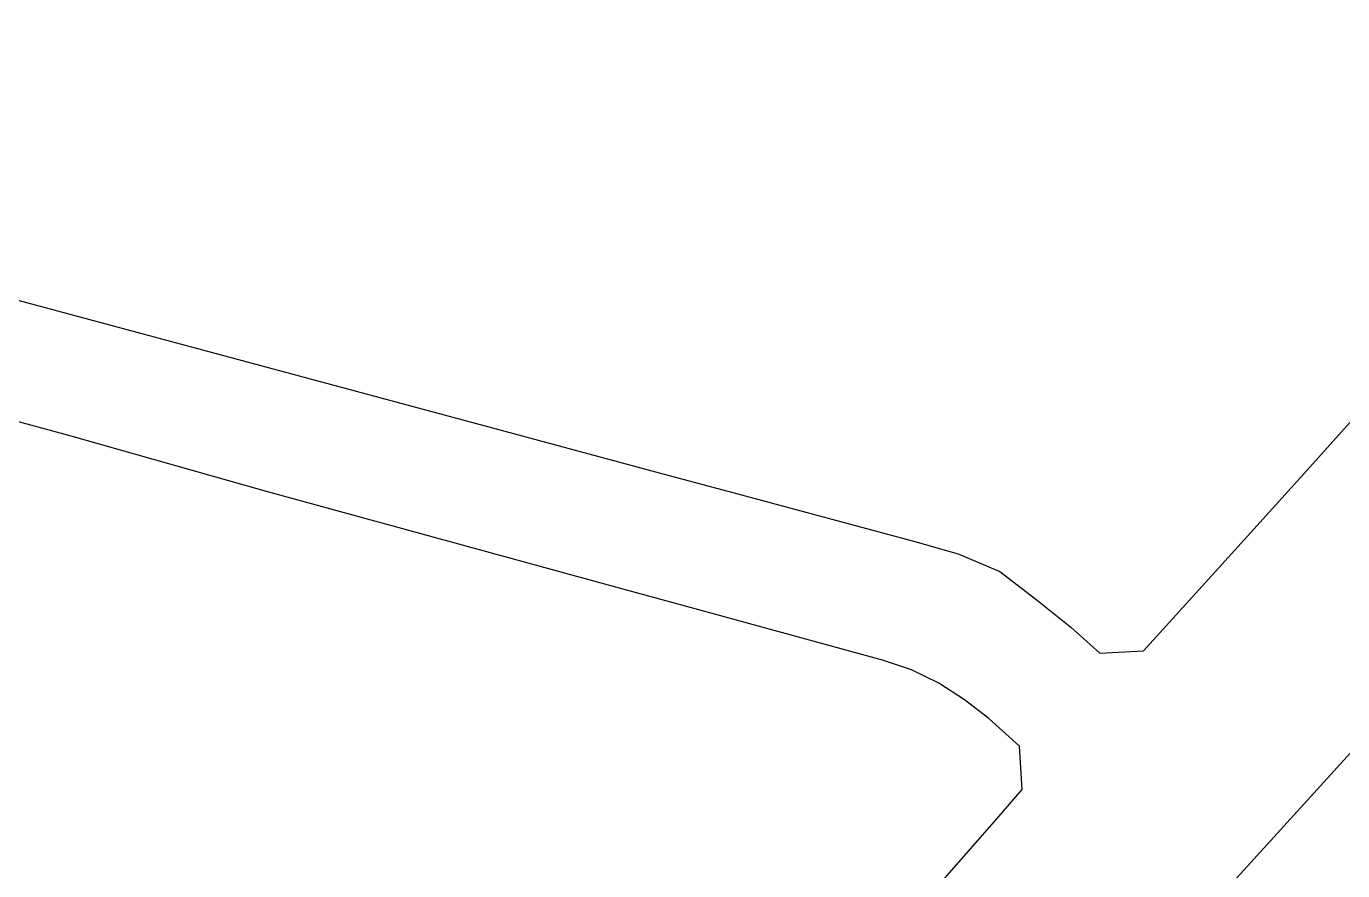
# Model space of a CAD drawing. Header units: millimetres. Extents: x 25846 to 27323, y 29074 to 29862.
# Drawn here: x 26190 to 26447, y 29362.7 to 29527.6 of the extents above; entities that cross this region are included whole.
import ezdxf

# ---------------------------------------------------------------- set-up
doc = ezdxf.new("R2010")
doc.units = ezdxf.units.MM
doc.layers.add('S_RIGID_PAVEMENT', color=7, linetype='Continuous')
doc.layers.add('SS ROADWIDL', color=7, linetype='Continuous')

# ---------------------------------------------------------------- blocks, each defined once
blk = doc.blocks.new('A$Ca65eef7b')
at = {"layer": 'SS ROADWIDL', "color": 13}
for points in [[(26270.44, 29248.5), (26283.46, 29263.35), (26285.37, 29265.53), (26379.43, 29372.86), (26384.41, 29378.55), (26383.89, 29387.06), (26377.86, 29392.44), (26373.13, 29396.09), (26368.12, 29399.32), (26362.77, 29401.95), (26357.11, 29403.83), (26318.42, 29414.43), (26308.4, 29417.17), (26236.87, 29436.75), (26207.52, 29445.06), (26198.77, 29447.57), (26064.21, 29484.18)], [(26092.23, 29499.97), (26281.04, 29449.16), (26314.5, 29440.15), (26328.64, 29436.34), (26363.42, 29426.97), (26371.89, 29424.58), (26380.05, 29421.16), (26387.05, 29415.74), (26393.87, 29410.24), (26399.55, 29405.17), (26408.06, 29405.62), (26427.81, 29427.38), (26440.54, 29441.54), (26459.71, 29462.86)], [(26601.95, 29324.31), (26538.81, 29381.69), (26493.24, 29422.97), (26490.94, 29424.45), (26488.27, 29425.1), (26485.54, 29424.84), (26483.05, 29423.71), (26421.14, 29355.68)]]:
    blk.add_lwpolyline(points, dxfattribs=at)

msp = doc.modelspace()

# ---------------------------------------------------------------- hatches: boundary and pattern name
at = {"layer": 'S_RIGID_PAVEMENT'}
h = msp.add_hatch(dxfattribs=at)
h.set_pattern_fill('ANSI37', color=256, scale=0.15, angle=-145.9947886)
h.paths.add_polyline_path([(26243.27, 29629.32), (26242.68, 29626.84), (26276.19, 29617.9, 0.026271), (26276.02, 29620.75), (26271.82, 29621.83)])
h.paths.add_polyline_path([(26208.3, 29639.24), (26208.18, 29638.78), (26209.59, 29638.4), (26209.34, 29637.49), (26207.95, 29637.86), (26207.54, 29636.22), (26225.46, 29631.44, -0.029352), (26227.24, 29634.09), (26227.24, 29634.2)])
h.paths.add_polyline_path([(26227.24, 29634.1, 0.029415), (26225.46, 29631.44), (26226.46, 29631.17)])
h.paths.add_polyline_path([(26227.72, 29634.07), (26227.3, 29634.18, 0.000966), (26227.24, 29634.1), (26226.46, 29631.17), (26226.92, 29631.05)])
h.paths.add_polyline_path([(26227.56, 29633.48), (26226.92, 29631.05), (26240.68, 29627.37), (26241.27, 29629.84), (26238.97, 29630.44)])
h.paths.add_polyline_path([(26243.27, 29629.32), (26241.27, 29629.84), (26240.68, 29627.37), (26242.68, 29626.84)])
h.paths.add_polyline_path([(26276.02, 29620.75, -0.026271), (26276.19, 29617.9), (26292.12, 29613.65), (26292.76, 29616.44)])
h.paths.add_polyline_path([(26246.15, 29606.91), (26246.48, 29606.35), (26268.1, 29598.3, 0.026537), (26270.05, 29600.44)])
h.paths.add_polyline_path([(26270.05, 29600.44, -0.026537), (26268.1, 29598.3), (26271.64, 29596.99), (26274.45, 29596.23), (26274.46, 29596.25), (26275.32, 29596.02), (26284.79, 29593.44), (26309.8, 29589.41), (26309.84, 29589.66)])
h.paths.add_polyline_path([(26670.87, 29497.11), (26670.06, 29495.02), (26687.61, 29487.74), (26688.5, 29489.89), (26676.99, 29494.68)])
h.paths.add_polyline_path([(26673.73, 29494.72), (26675.72, 29493.57, 0.321196), (26676.26, 29493.95), (26675.21, 29494.47), (26676.64, 29494.2), (26677.72, 29493.21), (26676.7, 29493.72, -0.30779), (26676.01, 29493.4), (26676.68, 29493.02), (26676.81, 29493.28), (26678.68, 29491.93), (26676.46, 29492.57), (26676.59, 29492.84), (26673.46, 29494.18)], flags=16)
h.paths.add_polyline_path([(26689.23, 29490.11), (26688.15, 29487.51), (26704.02, 29480.93), (26705.01, 29483.55), (26701.65, 29484.95)])
h.paths.add_polyline_path([(26689.23, 29490.11), (26688.69, 29490.34), (26687.61, 29487.74), (26688.15, 29487.51)])
h.paths.add_polyline_path([(26705.47, 29483.35), (26705.01, 29483.55), (26704.02, 29480.93), (26704.49, 29480.74)])
h.paths.add_polyline_path([(26707.22, 29482.06), (26705.29, 29482.87), (26704.49, 29480.74), (26706.36, 29479.96)])
h.paths.add_polyline_path([(26705.41, 29483.18), (26705.29, 29482.87), (26707.22, 29482.06), (26707.35, 29482.36)])
h.paths.add_polyline_path([(26705.47, 29483.35), (26705.41, 29483.18), (26707.35, 29482.36), (26707.42, 29482.54)])
h.paths.add_polyline_path([(26677.1, 29494.95), (26670.98, 29497.39), (26670.87, 29497.11), (26676.99, 29494.68), (26688.5, 29489.89), (26688.61, 29490.16)])
h.paths.add_polyline_path([(26798.54, 29415.67), (26784.68, 29421.84), (26782.11, 29423.92), (26780.48, 29420.25), (26783.37, 29418.05), (26783.77, 29417.77), (26784.3, 29417.49), (26789.47, 29415.23), (26795.88, 29412.37), (26796.84, 29412.03), (26799.71, 29411.48), (26804.49, 29410.58, 0.050598), (26808.48, 29414.36), (26808.38, 29414.4)])
h.paths.add_polyline_path([(26782.11, 29423.92), (26780.7, 29425.05), (26779.02, 29421.36), (26780.48, 29420.25)])
h.paths.add_polyline_path([(26776.42, 29428.49), (26761.06, 29435.26), (26760.96, 29435.02), (26761.24, 29434.84), (26772.84, 29426.04), (26779.02, 29421.36), (26780.7, 29425.05)])
h.paths.add_polyline_path([(26808.48, 29414.36, -0.050598), (26804.49, 29410.58), (26812.17, 29409.12), (26823.61, 29406.93), (26824.61, 29406.73), (26824.73, 29407.01), (26824.56, 29407.27)])
h.paths.add_polyline_path([(26773.71, 29429.26), (26776.6, 29428), (26777.42, 29429.88), (26774.54, 29431.14)], flags=24)

# ---------------------------------------------------------------- block references
at = {"layer": 'SS ROADWIDL'}
msp.add_blockref('A$Ca65eef7b', (0, 0), dxfattribs=at)

doc.saveas('drawing.dxf')
